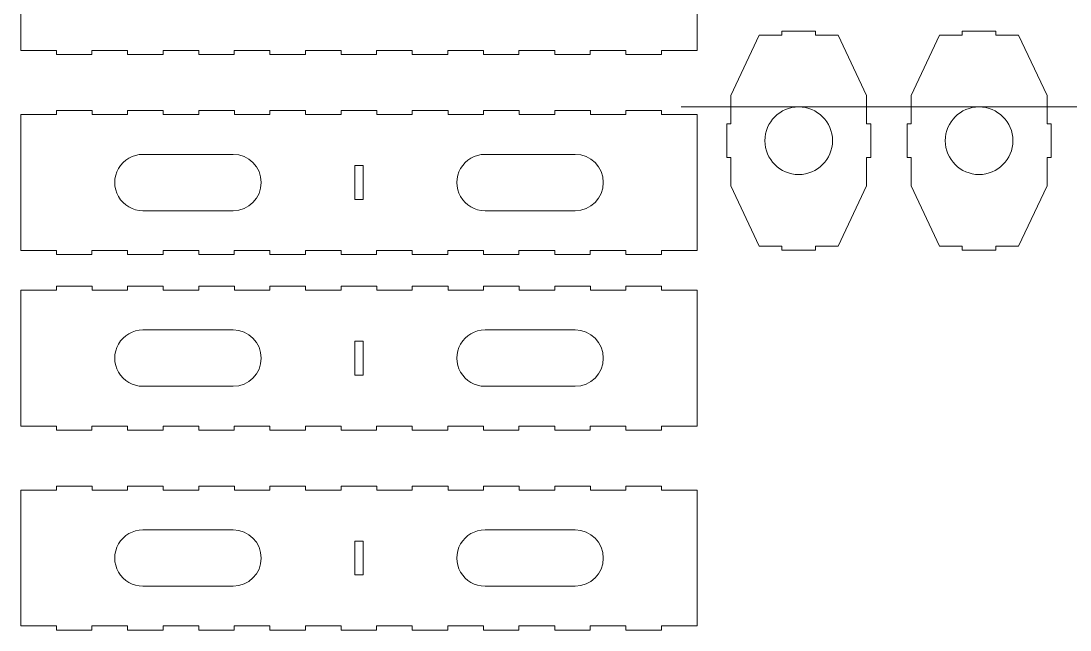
# Model space of a CAD drawing. Header units: centimetres. Extents: x -298 to 0, y -88 to 63.
# Drawn here: x -266.91 to -220.36, y 0.73 to 27.75 of the extents above; entities that cross this region are included whole.
import ezdxf

# ---------------------------------------------------------------- set-up
doc = ezdxf.new("R2010")
doc.units = ezdxf.units.CM
doc.header["$MEASUREMENT"] = 0
doc.layers.add('layer 1', color=7, linetype='Continuous')

msp = doc.modelspace()

# ---------------------------------------------------------------- linework, layer by layer
at = {"layer": 'layer 1', "lineweight": 15}
for points in [[(-266.90823, 32.46565), (-266.90823, 32.46565), (-266.90823, 26.43915), (-266.90823, 26.43915)], [(-236.90823, 26.43915), (-236.90823, 26.43915), (-236.90823, 32.46565), (-236.90823, 32.46565)], [(-234.14851, 27.12034), (-234.14851, 27.12034), (-235.41201, 24.44034), (-235.41201, 24.44034)], [(-233.14851, 27.12034), (-233.14851, 27.12034), (-234.14851, 27.12034), (-234.14851, 27.12034)], [(-231.64851, 27.30034), (-231.64851, 27.30034), (-233.14851, 27.30034), (-233.14851, 27.30034)], [(-233.14851, 27.30034), (-233.14851, 27.30034), (-233.14851, 27.12034), (-233.14851, 27.12034)], [(-231.64851, 27.12034), (-231.64851, 27.12034), (-231.64851, 27.30034), (-231.64851, 27.30034)], [(-230.64851, 27.12034), (-230.64851, 27.12034), (-231.64851, 27.12034), (-231.64851, 27.12034)], [(-229.38501, 24.44034), (-229.38501, 24.44034), (-230.64851, 27.12034), (-230.64851, 27.12034)], [(-226.14457, 27.12034), (-226.14457, 27.12034), (-227.40807, 24.44034), (-227.40807, 24.44034)], [(-225.14457, 27.12034), (-225.14457, 27.12034), (-226.14457, 27.12034), (-226.14457, 27.12034)], [(-223.64457, 27.30034), (-223.64457, 27.30034), (-225.14457, 27.30034), (-225.14457, 27.30034)], [(-225.14457, 27.30034), (-225.14457, 27.30034), (-225.14457, 27.12034), (-225.14457, 27.12034)], [(-223.64457, 27.12034), (-223.64457, 27.12034), (-223.64457, 27.30034), (-223.64457, 27.30034)], [(-222.64457, 27.12034), (-222.64457, 27.12034), (-223.64457, 27.12034), (-223.64457, 27.12034)], [(-221.38107, 24.44034), (-221.38107, 24.44034), (-222.64457, 27.12034), (-222.64457, 27.12034)], [(-266.90823, 26.43915), (-266.90823, 26.43915), (-265.33323, 26.43915), (-265.33323, 26.43915)], [(-265.33323, 26.43915), (-265.33323, 26.43915), (-265.33323, 26.25915), (-265.33323, 26.25915)], [(-265.33323, 26.25915), (-265.33323, 26.25915), (-263.75823, 26.25915), (-263.75823, 26.25915)], [(-263.75823, 26.25915), (-263.75823, 26.25915), (-263.75823, 26.43915), (-263.75823, 26.43915)], [(-263.75823, 26.43915), (-263.75823, 26.43915), (-262.17523, 26.43915), (-262.17523, 26.43915)], [(-262.17523, 26.43915), (-262.17523, 26.43915), (-262.17523, 26.25915), (-262.17523, 26.25915)], [(-262.17523, 26.25915), (-262.17523, 26.25915), (-260.60023, 26.25915), (-260.60023, 26.25915)], [(-260.60023, 26.25915), (-260.60023, 26.25915), (-260.60023, 26.43915), (-260.60023, 26.43915)], [(-260.60023, 26.43915), (-260.60023, 26.43915), (-259.01723, 26.43915), (-259.01723, 26.43915)], [(-259.01723, 26.43915), (-259.01723, 26.43915), (-259.01723, 26.25915), (-259.01723, 26.25915)], [(-259.01723, 26.25915), (-259.01723, 26.25915), (-257.44223, 26.25915), (-257.44223, 26.25915)], [(-257.44223, 26.25915), (-257.44223, 26.25915), (-257.44223, 26.43915), (-257.44223, 26.43915)], [(-257.44223, 26.43915), (-257.44223, 26.43915), (-255.85923, 26.43915), (-255.85923, 26.43915)], [(-255.85923, 26.43915), (-255.85923, 26.43915), (-255.85923, 26.25915), (-255.85923, 26.25915)], [(-255.85923, 26.25915), (-255.85923, 26.25915), (-254.28423, 26.25915), (-254.28423, 26.25915)], [(-254.28423, 26.25915), (-254.28423, 26.25915), (-254.28423, 26.43915), (-254.28423, 26.43915)], [(-254.28423, 26.43915), (-254.28423, 26.43915), (-252.70123, 26.43915), (-252.70123, 26.43915)], [(-252.70123, 26.43915), (-252.70123, 26.43915), (-252.70123, 26.25915), (-252.70123, 26.25915)], [(-252.70123, 26.25915), (-252.70123, 26.25915), (-251.12623, 26.25915), (-251.12623, 26.25915)], [(-251.12623, 26.25915), (-251.12623, 26.25915), (-251.12623, 26.43915), (-251.12623, 26.43915)], [(-251.12623, 26.43915), (-251.12623, 26.43915), (-249.54323, 26.43915), (-249.54323, 26.43915)], [(-249.54323, 26.43915), (-249.54323, 26.43915), (-249.54323, 26.25915), (-249.54323, 26.25915)], [(-249.54323, 26.25915), (-249.54323, 26.25915), (-247.96823, 26.25915), (-247.96823, 26.25915)], [(-247.96823, 26.25915), (-247.96823, 26.25915), (-247.96823, 26.43915), (-247.96823, 26.43915)], [(-247.96823, 26.43915), (-247.96823, 26.43915), (-246.38523, 26.43915), (-246.38523, 26.43915)], [(-246.38523, 26.43915), (-246.38523, 26.43915), (-246.38523, 26.25915), (-246.38523, 26.25915)], [(-246.38523, 26.25915), (-246.38523, 26.25915), (-244.81023, 26.25915), (-244.81023, 26.25915)], [(-244.81023, 26.25915), (-244.81023, 26.25915), (-244.81023, 26.43915), (-244.81023, 26.43915)], [(-244.81023, 26.43915), (-244.81023, 26.43915), (-243.22723, 26.43915), (-243.22723, 26.43915)], [(-243.22723, 26.43915), (-243.22723, 26.43915), (-243.22723, 26.25915), (-243.22723, 26.25915)], [(-243.22723, 26.25915), (-243.22723, 26.25915), (-241.65223, 26.25915), (-241.65223, 26.25915)], [(-241.65223, 26.25915), (-241.65223, 26.25915), (-241.65223, 26.43915), (-241.65223, 26.43915)], [(-241.65223, 26.43915), (-241.65223, 26.43915), (-240.06923, 26.43915), (-240.06923, 26.43915)], [(-240.06923, 26.43915), (-240.06923, 26.43915), (-240.06923, 26.25915), (-240.06923, 26.25915)], [(-240.06923, 26.25915), (-240.06923, 26.25915), (-238.49423, 26.25915), (-238.49423, 26.25915)], [(-238.49423, 26.25915), (-238.49423, 26.25915), (-238.49423, 26.43915), (-238.49423, 26.43915)], [(-238.49423, 26.43915), (-238.49423, 26.43915), (-236.90823, 26.43915), (-236.90823, 26.43915)], [(-235.41201, 24.44034), (-235.41201, 24.44034), (-235.41201, 23.19034), (-235.41201, 23.19034)], [(-229.38501, 23.19034), (-229.38501, 23.19034), (-229.38501, 24.44034), (-229.38501, 24.44034)], [(-227.40807, 24.44034), (-227.40807, 24.44034), (-227.40807, 23.19034), (-227.40807, 23.19034)], [(-221.38107, 23.19034), (-221.38107, 23.19034), (-221.38107, 24.44034), (-221.38107, 24.44034)], [(-265.33323, 23.77739), (-265.33323, 23.77739), (-265.33323, 23.59739), (-265.33323, 23.59739)], [(-263.75023, 23.77739), (-263.75023, 23.77739), (-265.33323, 23.77739), (-265.33323, 23.77739)], [(-263.75023, 23.59739), (-263.75023, 23.59739), (-263.75023, 23.77739), (-263.75023, 23.77739)], [(-260.59223, 23.77739), (-260.59223, 23.77739), (-262.17523, 23.77739), (-262.17523, 23.77739)], [(-262.17523, 23.77739), (-262.17523, 23.77739), (-262.17523, 23.59739), (-262.17523, 23.59739)], [(-260.59223, 23.59739), (-260.59223, 23.59739), (-260.59223, 23.77739), (-260.59223, 23.77739)], [(-257.43423, 23.77739), (-257.43423, 23.77739), (-259.01723, 23.77739), (-259.01723, 23.77739)], [(-259.01723, 23.77739), (-259.01723, 23.77739), (-259.01723, 23.59739), (-259.01723, 23.59739)], [(-257.43423, 23.59739), (-257.43423, 23.59739), (-257.43423, 23.77739), (-257.43423, 23.77739)], [(-254.27623, 23.77739), (-254.27623, 23.77739), (-255.85923, 23.77739), (-255.85923, 23.77739)], [(-255.85923, 23.77739), (-255.85923, 23.77739), (-255.85923, 23.59739), (-255.85923, 23.59739)], [(-254.27623, 23.59739), (-254.27623, 23.59739), (-254.27623, 23.77739), (-254.27623, 23.77739)], [(-251.11823, 23.77739), (-251.11823, 23.77739), (-252.70123, 23.77739), (-252.70123, 23.77739)], [(-252.70123, 23.77739), (-252.70123, 23.77739), (-252.70123, 23.59739), (-252.70123, 23.59739)], [(-251.11823, 23.59739), (-251.11823, 23.59739), (-251.11823, 23.77739), (-251.11823, 23.77739)], [(-247.96023, 23.77739), (-247.96023, 23.77739), (-249.54323, 23.77739), (-249.54323, 23.77739)], [(-249.54323, 23.77739), (-249.54323, 23.77739), (-249.54323, 23.59739), (-249.54323, 23.59739)], [(-247.96023, 23.59739), (-247.96023, 23.59739), (-247.96023, 23.77739), (-247.96023, 23.77739)], [(-244.80223, 23.77739), (-244.80223, 23.77739), (-246.38523, 23.77739), (-246.38523, 23.77739)], [(-246.38523, 23.77739), (-246.38523, 23.77739), (-246.38523, 23.59739), (-246.38523, 23.59739)], [(-244.80223, 23.59739), (-244.80223, 23.59739), (-244.80223, 23.77739), (-244.80223, 23.77739)], [(-241.64423, 23.77739), (-241.64423, 23.77739), (-243.22723, 23.77739), (-243.22723, 23.77739)], [(-243.22723, 23.77739), (-243.22723, 23.77739), (-243.22723, 23.59739), (-243.22723, 23.59739)], [(-241.64423, 23.59739), (-241.64423, 23.59739), (-241.64423, 23.77739), (-241.64423, 23.77739)], [(-238.48623, 23.77739), (-238.48623, 23.77739), (-240.06923, 23.77739), (-240.06923, 23.77739)], [(-240.06923, 23.77739), (-240.06923, 23.77739), (-240.06923, 23.59739), (-240.06923, 23.59739)], [(-238.48623, 23.59739), (-238.48623, 23.59739), (-238.48623, 23.77739), (-238.48623, 23.77739)], [(-265.33323, 23.59739), (-265.33323, 23.59739), (-266.90823, 23.59739), (-266.90823, 23.59739)], [(-266.90823, 23.59739), (-266.90823, 23.59739), (-266.90823, 17.57089), (-266.90823, 17.57089)], [(-262.17523, 23.59739), (-262.17523, 23.59739), (-263.75023, 23.59739), (-263.75023, 23.59739)], [(-259.01723, 23.59739), (-259.01723, 23.59739), (-260.59223, 23.59739), (-260.59223, 23.59739)], [(-255.85923, 23.59739), (-255.85923, 23.59739), (-257.43423, 23.59739), (-257.43423, 23.59739)], [(-252.70123, 23.59739), (-252.70123, 23.59739), (-254.27623, 23.59739), (-254.27623, 23.59739)], [(-249.54323, 23.59739), (-249.54323, 23.59739), (-251.11823, 23.59739), (-251.11823, 23.59739)], [(-246.38523, 23.59739), (-246.38523, 23.59739), (-247.96023, 23.59739), (-247.96023, 23.59739)], [(-243.22723, 23.59739), (-243.22723, 23.59739), (-244.80223, 23.59739), (-244.80223, 23.59739)], [(-240.06923, 23.59739), (-240.06923, 23.59739), (-241.64423, 23.59739), (-241.64423, 23.59739)], [(-236.90823, 23.59739), (-236.90823, 23.59739), (-238.48623, 23.59739), (-238.48623, 23.59739)], [(-236.90823, 17.57089), (-236.90823, 17.57089), (-236.90823, 23.59739), (-236.90823, 23.59739)], [(-235.41201, 23.19034), (-235.41201, 23.19034), (-235.59201, 23.19034), (-235.59201, 23.19034)], [(-235.59201, 23.19034), (-235.59201, 23.19034), (-235.59201, 21.69034), (-235.59201, 21.69034)], [(-229.20501, 23.19034), (-229.20501, 23.19034), (-229.38501, 23.19034), (-229.38501, 23.19034)], [(-229.20501, 21.69034), (-229.20501, 21.69034), (-229.20501, 23.19034), (-229.20501, 23.19034)], [(-227.40807, 23.19034), (-227.40807, 23.19034), (-227.58807, 23.19034), (-227.58807, 23.19034)], [(-227.58807, 23.19034), (-227.58807, 23.19034), (-227.58807, 21.69034), (-227.58807, 21.69034)], [(-221.20107, 23.19034), (-221.20107, 23.19034), (-221.38107, 23.19034), (-221.38107, 23.19034)], [(-221.20107, 21.69034), (-221.20107, 21.69034), (-221.20107, 23.19034), (-221.20107, 23.19034)], [(-257.49823, 21.83414), (-257.49823, 21.83414), (-261.49823, 21.83414), (-261.49823, 21.83414)], [(-242.31823, 21.83414), (-242.31823, 21.83414), (-246.31823, 21.83414), (-246.31823, 21.83414)], [(-235.59201, 21.69034), (-235.59201, 21.69034), (-235.41201, 21.69034), (-235.41201, 21.69034)], [(-235.41201, 21.69034), (-235.41201, 21.69034), (-235.41201, 20.44034), (-235.41201, 20.44034)], [(-229.38501, 21.69034), (-229.38501, 21.69034), (-229.20501, 21.69034), (-229.20501, 21.69034)], [(-229.38501, 20.44034), (-229.38501, 20.44034), (-229.38501, 21.69034), (-229.38501, 21.69034)], [(-227.58807, 21.69034), (-227.58807, 21.69034), (-227.40807, 21.69034), (-227.40807, 21.69034)], [(-227.40807, 21.69034), (-227.40807, 21.69034), (-227.40807, 20.44034), (-227.40807, 20.44034)], [(-221.38107, 21.69034), (-221.38107, 21.69034), (-221.20107, 21.69034), (-221.20107, 21.69034)], [(-221.38107, 20.44034), (-221.38107, 20.44034), (-221.38107, 21.69034), (-221.38107, 21.69034)], [(-252.08823, 21.33414), (-252.08823, 21.33414), (-252.08823, 19.83414), (-252.08823, 19.83414)], [(-251.72823, 21.33414), (-251.72823, 21.33414), (-252.08823, 21.33414), (-252.08823, 21.33414)], [(-251.72823, 19.83414), (-251.72823, 19.83414), (-251.72823, 21.33414), (-251.72823, 21.33414)], [(-235.41201, 20.44034), (-235.41201, 20.44034), (-234.14851, 17.76034), (-234.14851, 17.76034)], [(-230.64851, 17.76034), (-230.64851, 17.76034), (-229.38501, 20.44034), (-229.38501, 20.44034)], [(-227.40807, 20.44034), (-227.40807, 20.44034), (-226.14457, 17.76034), (-226.14457, 17.76034)], [(-222.64457, 17.76034), (-222.64457, 17.76034), (-221.38107, 20.44034), (-221.38107, 20.44034)], [(-252.08823, 19.83414), (-252.08823, 19.83414), (-251.72823, 19.83414), (-251.72823, 19.83414)], [(-261.49823, 19.33414), (-261.49823, 19.33414), (-257.49823, 19.33414), (-257.49823, 19.33414)], [(-246.31823, 19.33414), (-246.31823, 19.33414), (-242.31823, 19.33414), (-242.31823, 19.33414)], [(-234.14851, 17.76034), (-234.14851, 17.76034), (-233.14851, 17.76034), (-233.14851, 17.76034)], [(-233.14851, 17.76034), (-233.14851, 17.76034), (-233.14851, 17.58034), (-233.14851, 17.58034)], [(-231.64851, 17.58034), (-231.64851, 17.58034), (-231.64851, 17.76034), (-231.64851, 17.76034)], [(-231.64851, 17.76034), (-231.64851, 17.76034), (-230.64851, 17.76034), (-230.64851, 17.76034)], [(-226.14457, 17.76034), (-226.14457, 17.76034), (-225.14457, 17.76034), (-225.14457, 17.76034)], [(-225.14457, 17.76034), (-225.14457, 17.76034), (-225.14457, 17.58034), (-225.14457, 17.58034)], [(-223.64457, 17.58034), (-223.64457, 17.58034), (-223.64457, 17.76034), (-223.64457, 17.76034)], [(-223.64457, 17.76034), (-223.64457, 17.76034), (-222.64457, 17.76034), (-222.64457, 17.76034)], [(-266.90823, 17.57089), (-266.90823, 17.57089), (-265.33323, 17.57089), (-265.33323, 17.57089)], [(-265.33323, 17.57089), (-265.33323, 17.57089), (-265.33323, 17.39089), (-265.33323, 17.39089)], [(-265.33323, 17.39089), (-265.33323, 17.39089), (-263.75823, 17.39089), (-263.75823, 17.39089)], [(-263.75823, 17.39089), (-263.75823, 17.39089), (-263.75823, 17.57089), (-263.75823, 17.57089)], [(-263.75823, 17.57089), (-263.75823, 17.57089), (-262.17523, 17.57089), (-262.17523, 17.57089)], [(-262.17523, 17.57089), (-262.17523, 17.57089), (-262.17523, 17.39089), (-262.17523, 17.39089)], [(-262.17523, 17.39089), (-262.17523, 17.39089), (-260.60023, 17.39089), (-260.60023, 17.39089)], [(-260.60023, 17.39089), (-260.60023, 17.39089), (-260.60023, 17.57089), (-260.60023, 17.57089)], [(-260.60023, 17.57089), (-260.60023, 17.57089), (-259.01723, 17.57089), (-259.01723, 17.57089)], [(-259.01723, 17.57089), (-259.01723, 17.57089), (-259.01723, 17.39089), (-259.01723, 17.39089)], [(-259.01723, 17.39089), (-259.01723, 17.39089), (-257.44223, 17.39089), (-257.44223, 17.39089)], [(-257.44223, 17.39089), (-257.44223, 17.39089), (-257.44223, 17.57089), (-257.44223, 17.57089)], [(-257.44223, 17.57089), (-257.44223, 17.57089), (-255.85923, 17.57089), (-255.85923, 17.57089)], [(-255.85923, 17.57089), (-255.85923, 17.57089), (-255.85923, 17.39089), (-255.85923, 17.39089)], [(-255.85923, 17.39089), (-255.85923, 17.39089), (-254.28423, 17.39089), (-254.28423, 17.39089)], [(-254.28423, 17.39089), (-254.28423, 17.39089), (-254.28423, 17.57089), (-254.28423, 17.57089)], [(-254.28423, 17.57089), (-254.28423, 17.57089), (-252.70123, 17.57089), (-252.70123, 17.57089)], [(-252.70123, 17.57089), (-252.70123, 17.57089), (-252.70123, 17.39089), (-252.70123, 17.39089)], [(-252.70123, 17.39089), (-252.70123, 17.39089), (-251.12623, 17.39089), (-251.12623, 17.39089)], [(-251.12623, 17.39089), (-251.12623, 17.39089), (-251.12623, 17.57089), (-251.12623, 17.57089)], [(-251.12623, 17.57089), (-251.12623, 17.57089), (-249.54323, 17.57089), (-249.54323, 17.57089)], [(-249.54323, 17.57089), (-249.54323, 17.57089), (-249.54323, 17.39089), (-249.54323, 17.39089)], [(-249.54323, 17.39089), (-249.54323, 17.39089), (-247.96823, 17.39089), (-247.96823, 17.39089)], [(-247.96823, 17.39089), (-247.96823, 17.39089), (-247.96823, 17.57089), (-247.96823, 17.57089)], [(-247.96823, 17.57089), (-247.96823, 17.57089), (-246.38523, 17.57089), (-246.38523, 17.57089)], [(-246.38523, 17.57089), (-246.38523, 17.57089), (-246.38523, 17.39089), (-246.38523, 17.39089)], [(-246.38523, 17.39089), (-246.38523, 17.39089), (-244.81023, 17.39089), (-244.81023, 17.39089)], [(-244.81023, 17.39089), (-244.81023, 17.39089), (-244.81023, 17.57089), (-244.81023, 17.57089)], [(-244.81023, 17.57089), (-244.81023, 17.57089), (-243.22723, 17.57089), (-243.22723, 17.57089)], [(-243.22723, 17.57089), (-243.22723, 17.57089), (-243.22723, 17.39089), (-243.22723, 17.39089)], [(-243.22723, 17.39089), (-243.22723, 17.39089), (-241.65223, 17.39089), (-241.65223, 17.39089)], [(-241.65223, 17.39089), (-241.65223, 17.39089), (-241.65223, 17.57089), (-241.65223, 17.57089)], [(-241.65223, 17.57089), (-241.65223, 17.57089), (-240.06923, 17.57089), (-240.06923, 17.57089)], [(-240.06923, 17.57089), (-240.06923, 17.57089), (-240.06923, 17.39089), (-240.06923, 17.39089)], [(-240.06923, 17.39089), (-240.06923, 17.39089), (-238.49423, 17.39089), (-238.49423, 17.39089)], [(-238.49423, 17.39089), (-238.49423, 17.39089), (-238.49423, 17.57089), (-238.49423, 17.57089)], [(-238.49423, 17.57089), (-238.49423, 17.57089), (-236.90823, 17.57089), (-236.90823, 17.57089)], [(-233.14851, 17.58034), (-233.14851, 17.58034), (-231.64851, 17.58034), (-231.64851, 17.58034)], [(-225.14457, 17.58034), (-225.14457, 17.58034), (-223.64457, 17.58034), (-223.64457, 17.58034)], [(-265.33323, 15.98828), (-265.33323, 15.98828), (-265.33323, 15.80828), (-265.33323, 15.80828)], [(-263.75023, 15.98828), (-263.75023, 15.98828), (-265.33323, 15.98828), (-265.33323, 15.98828)], [(-263.75023, 15.80828), (-263.75023, 15.80828), (-263.75023, 15.98828), (-263.75023, 15.98828)], [(-260.59223, 15.98828), (-260.59223, 15.98828), (-262.17523, 15.98828), (-262.17523, 15.98828)], [(-262.17523, 15.98828), (-262.17523, 15.98828), (-262.17523, 15.80828), (-262.17523, 15.80828)], [(-260.59223, 15.80828), (-260.59223, 15.80828), (-260.59223, 15.98828), (-260.59223, 15.98828)], [(-257.43423, 15.98828), (-257.43423, 15.98828), (-259.01723, 15.98828), (-259.01723, 15.98828)], [(-259.01723, 15.98828), (-259.01723, 15.98828), (-259.01723, 15.80828), (-259.01723, 15.80828)], [(-257.43423, 15.80828), (-257.43423, 15.80828), (-257.43423, 15.98828), (-257.43423, 15.98828)], [(-254.27623, 15.98828), (-254.27623, 15.98828), (-255.85923, 15.98828), (-255.85923, 15.98828)], [(-255.85923, 15.98828), (-255.85923, 15.98828), (-255.85923, 15.80828), (-255.85923, 15.80828)], [(-254.27623, 15.80828), (-254.27623, 15.80828), (-254.27623, 15.98828), (-254.27623, 15.98828)], [(-251.11823, 15.98828), (-251.11823, 15.98828), (-252.70123, 15.98828), (-252.70123, 15.98828)], [(-252.70123, 15.98828), (-252.70123, 15.98828), (-252.70123, 15.80828), (-252.70123, 15.80828)], [(-251.11823, 15.80828), (-251.11823, 15.80828), (-251.11823, 15.98828), (-251.11823, 15.98828)], [(-247.96023, 15.98828), (-247.96023, 15.98828), (-249.54323, 15.98828), (-249.54323, 15.98828)], [(-249.54323, 15.98828), (-249.54323, 15.98828), (-249.54323, 15.80828), (-249.54323, 15.80828)], [(-247.96023, 15.80828), (-247.96023, 15.80828), (-247.96023, 15.98828), (-247.96023, 15.98828)], [(-244.80223, 15.98828), (-244.80223, 15.98828), (-246.38523, 15.98828), (-246.38523, 15.98828)], [(-246.38523, 15.98828), (-246.38523, 15.98828), (-246.38523, 15.80828), (-246.38523, 15.80828)], [(-244.80223, 15.80828), (-244.80223, 15.80828), (-244.80223, 15.98828), (-244.80223, 15.98828)], [(-241.64423, 15.98828), (-241.64423, 15.98828), (-243.22723, 15.98828), (-243.22723, 15.98828)], [(-243.22723, 15.98828), (-243.22723, 15.98828), (-243.22723, 15.80828), (-243.22723, 15.80828)], [(-241.64423, 15.80828), (-241.64423, 15.80828), (-241.64423, 15.98828), (-241.64423, 15.98828)], [(-238.48623, 15.98828), (-238.48623, 15.98828), (-240.06923, 15.98828), (-240.06923, 15.98828)], [(-240.06923, 15.98828), (-240.06923, 15.98828), (-240.06923, 15.80828), (-240.06923, 15.80828)], [(-238.48623, 15.80828), (-238.48623, 15.80828), (-238.48623, 15.98828), (-238.48623, 15.98828)], [(-265.33323, 15.80828), (-265.33323, 15.80828), (-266.90823, 15.80828), (-266.90823, 15.80828)], [(-266.90823, 15.80828), (-266.90823, 15.80828), (-266.90823, 9.78178), (-266.90823, 9.78178)], [(-262.17523, 15.80828), (-262.17523, 15.80828), (-263.75023, 15.80828), (-263.75023, 15.80828)], [(-259.01723, 15.80828), (-259.01723, 15.80828), (-260.59223, 15.80828), (-260.59223, 15.80828)], [(-255.85923, 15.80828), (-255.85923, 15.80828), (-257.43423, 15.80828), (-257.43423, 15.80828)], [(-252.70123, 15.80828), (-252.70123, 15.80828), (-254.27623, 15.80828), (-254.27623, 15.80828)], [(-249.54323, 15.80828), (-249.54323, 15.80828), (-251.11823, 15.80828), (-251.11823, 15.80828)], [(-246.38523, 15.80828), (-246.38523, 15.80828), (-247.96023, 15.80828), (-247.96023, 15.80828)], [(-243.22723, 15.80828), (-243.22723, 15.80828), (-244.80223, 15.80828), (-244.80223, 15.80828)], [(-240.06923, 15.80828), (-240.06923, 15.80828), (-241.64423, 15.80828), (-241.64423, 15.80828)], [(-236.90823, 15.80828), (-236.90823, 15.80828), (-238.48623, 15.80828), (-238.48623, 15.80828)], [(-236.90823, 9.78178), (-236.90823, 9.78178), (-236.90823, 15.80828), (-236.90823, 15.80828)], [(-257.49823, 14.04503), (-257.49823, 14.04503), (-261.49823, 14.04503), (-261.49823, 14.04503)], [(-242.31823, 14.04503), (-242.31823, 14.04503), (-246.31823, 14.04503), (-246.31823, 14.04503)], [(-252.08823, 13.54503), (-252.08823, 13.54503), (-252.08823, 12.04503), (-252.08823, 12.04503)], [(-251.72823, 13.54503), (-251.72823, 13.54503), (-252.08823, 13.54503), (-252.08823, 13.54503)], [(-251.72823, 12.04503), (-251.72823, 12.04503), (-251.72823, 13.54503), (-251.72823, 13.54503)], [(-252.08823, 12.04503), (-252.08823, 12.04503), (-251.72823, 12.04503), (-251.72823, 12.04503)], [(-261.49823, 11.54503), (-261.49823, 11.54503), (-257.49823, 11.54503), (-257.49823, 11.54503)], [(-246.31823, 11.54503), (-246.31823, 11.54503), (-242.31823, 11.54503), (-242.31823, 11.54503)], [(-266.90823, 9.78178), (-266.90823, 9.78178), (-265.33323, 9.78178), (-265.33323, 9.78178)], [(-265.33323, 9.78178), (-265.33323, 9.78178), (-265.33323, 9.60178), (-265.33323, 9.60178)], [(-263.75823, 9.60178), (-263.75823, 9.60178), (-263.75823, 9.78178), (-263.75823, 9.78178)], [(-263.75823, 9.78178), (-263.75823, 9.78178), (-262.17523, 9.78178), (-262.17523, 9.78178)], [(-262.17523, 9.78178), (-262.17523, 9.78178), (-262.17523, 9.60178), (-262.17523, 9.60178)], [(-260.60023, 9.60178), (-260.60023, 9.60178), (-260.60023, 9.78178), (-260.60023, 9.78178)], [(-260.60023, 9.78178), (-260.60023, 9.78178), (-259.01723, 9.78178), (-259.01723, 9.78178)], [(-259.01723, 9.78178), (-259.01723, 9.78178), (-259.01723, 9.60178), (-259.01723, 9.60178)], [(-257.44223, 9.60178), (-257.44223, 9.60178), (-257.44223, 9.78178), (-257.44223, 9.78178)], [(-257.44223, 9.78178), (-257.44223, 9.78178), (-255.85923, 9.78178), (-255.85923, 9.78178)], [(-255.85923, 9.78178), (-255.85923, 9.78178), (-255.85923, 9.60178), (-255.85923, 9.60178)], [(-254.28423, 9.60178), (-254.28423, 9.60178), (-254.28423, 9.78178), (-254.28423, 9.78178)], [(-254.28423, 9.78178), (-254.28423, 9.78178), (-252.70123, 9.78178), (-252.70123, 9.78178)], [(-252.70123, 9.78178), (-252.70123, 9.78178), (-252.70123, 9.60178), (-252.70123, 9.60178)], [(-251.12623, 9.60178), (-251.12623, 9.60178), (-251.12623, 9.78178), (-251.12623, 9.78178)], [(-251.12623, 9.78178), (-251.12623, 9.78178), (-249.54323, 9.78178), (-249.54323, 9.78178)], [(-249.54323, 9.78178), (-249.54323, 9.78178), (-249.54323, 9.60178), (-249.54323, 9.60178)], [(-247.96823, 9.60178), (-247.96823, 9.60178), (-247.96823, 9.78178), (-247.96823, 9.78178)], [(-247.96823, 9.78178), (-247.96823, 9.78178), (-246.38523, 9.78178), (-246.38523, 9.78178)], [(-246.38523, 9.78178), (-246.38523, 9.78178), (-246.38523, 9.60178), (-246.38523, 9.60178)], [(-244.81023, 9.60178), (-244.81023, 9.60178), (-244.81023, 9.78178), (-244.81023, 9.78178)], [(-244.81023, 9.78178), (-244.81023, 9.78178), (-243.22723, 9.78178), (-243.22723, 9.78178)], [(-243.22723, 9.78178), (-243.22723, 9.78178), (-243.22723, 9.60178), (-243.22723, 9.60178)], [(-241.65223, 9.60178), (-241.65223, 9.60178), (-241.65223, 9.78178), (-241.65223, 9.78178)], [(-241.65223, 9.78178), (-241.65223, 9.78178), (-240.06923, 9.78178), (-240.06923, 9.78178)], [(-240.06923, 9.78178), (-240.06923, 9.78178), (-240.06923, 9.60178), (-240.06923, 9.60178)], [(-238.49423, 9.60178), (-238.49423, 9.60178), (-238.49423, 9.78178), (-238.49423, 9.78178)], [(-238.49423, 9.78178), (-238.49423, 9.78178), (-236.90823, 9.78178), (-236.90823, 9.78178)], [(-265.33323, 9.60178), (-265.33323, 9.60178), (-263.75823, 9.60178), (-263.75823, 9.60178)], [(-262.17523, 9.60178), (-262.17523, 9.60178), (-260.60023, 9.60178), (-260.60023, 9.60178)], [(-259.01723, 9.60178), (-259.01723, 9.60178), (-257.44223, 9.60178), (-257.44223, 9.60178)], [(-255.85923, 9.60178), (-255.85923, 9.60178), (-254.28423, 9.60178), (-254.28423, 9.60178)], [(-252.70123, 9.60178), (-252.70123, 9.60178), (-251.12623, 9.60178), (-251.12623, 9.60178)], [(-249.54323, 9.60178), (-249.54323, 9.60178), (-247.96823, 9.60178), (-247.96823, 9.60178)], [(-246.38523, 9.60178), (-246.38523, 9.60178), (-244.81023, 9.60178), (-244.81023, 9.60178)], [(-243.22723, 9.60178), (-243.22723, 9.60178), (-241.65223, 9.60178), (-241.65223, 9.60178)], [(-240.06923, 9.60178), (-240.06923, 9.60178), (-238.49423, 9.60178), (-238.49423, 9.60178)], [(-265.33323, 7.12002), (-265.33323, 7.12002), (-265.33323, 6.94002), (-265.33323, 6.94002)], [(-263.75023, 7.12002), (-263.75023, 7.12002), (-265.33323, 7.12002), (-265.33323, 7.12002)], [(-263.75023, 6.94002), (-263.75023, 6.94002), (-263.75023, 7.12002), (-263.75023, 7.12002)], [(-260.59223, 7.12002), (-260.59223, 7.12002), (-262.17523, 7.12002), (-262.17523, 7.12002)], [(-262.17523, 7.12002), (-262.17523, 7.12002), (-262.17523, 6.94002), (-262.17523, 6.94002)], [(-260.59223, 6.94002), (-260.59223, 6.94002), (-260.59223, 7.12002), (-260.59223, 7.12002)], [(-257.43423, 7.12002), (-257.43423, 7.12002), (-259.01723, 7.12002), (-259.01723, 7.12002)], [(-259.01723, 7.12002), (-259.01723, 7.12002), (-259.01723, 6.94002), (-259.01723, 6.94002)], [(-257.43423, 6.94002), (-257.43423, 6.94002), (-257.43423, 7.12002), (-257.43423, 7.12002)], [(-254.27623, 7.12002), (-254.27623, 7.12002), (-255.85923, 7.12002), (-255.85923, 7.12002)], [(-255.85923, 7.12002), (-255.85923, 7.12002), (-255.85923, 6.94002), (-255.85923, 6.94002)], [(-254.27623, 6.94002), (-254.27623, 6.94002), (-254.27623, 7.12002), (-254.27623, 7.12002)], [(-251.11823, 7.12002), (-251.11823, 7.12002), (-252.70123, 7.12002), (-252.70123, 7.12002)], [(-252.70123, 7.12002), (-252.70123, 7.12002), (-252.70123, 6.94002), (-252.70123, 6.94002)], [(-251.11823, 6.94002), (-251.11823, 6.94002), (-251.11823, 7.12002), (-251.11823, 7.12002)], [(-247.96023, 7.12002), (-247.96023, 7.12002), (-249.54323, 7.12002), (-249.54323, 7.12002)], [(-249.54323, 7.12002), (-249.54323, 7.12002), (-249.54323, 6.94002), (-249.54323, 6.94002)], [(-247.96023, 6.94002), (-247.96023, 6.94002), (-247.96023, 7.12002), (-247.96023, 7.12002)], [(-244.80223, 7.12002), (-244.80223, 7.12002), (-246.38523, 7.12002), (-246.38523, 7.12002)], [(-246.38523, 7.12002), (-246.38523, 7.12002), (-246.38523, 6.94002), (-246.38523, 6.94002)], [(-244.80223, 6.94002), (-244.80223, 6.94002), (-244.80223, 7.12002), (-244.80223, 7.12002)], [(-241.64423, 7.12002), (-241.64423, 7.12002), (-243.22723, 7.12002), (-243.22723, 7.12002)], [(-243.22723, 7.12002), (-243.22723, 7.12002), (-243.22723, 6.94002), (-243.22723, 6.94002)], [(-241.64423, 6.94002), (-241.64423, 6.94002), (-241.64423, 7.12002), (-241.64423, 7.12002)], [(-238.48623, 7.12002), (-238.48623, 7.12002), (-240.06923, 7.12002), (-240.06923, 7.12002)], [(-240.06923, 7.12002), (-240.06923, 7.12002), (-240.06923, 6.94002), (-240.06923, 6.94002)], [(-238.48623, 6.94002), (-238.48623, 6.94002), (-238.48623, 7.12002), (-238.48623, 7.12002)], [(-265.33323, 6.94002), (-265.33323, 6.94002), (-266.90823, 6.94002), (-266.90823, 6.94002)], [(-266.90823, 6.94002), (-266.90823, 6.94002), (-266.90823, 0.91352), (-266.90823, 0.91352)], [(-262.17523, 6.94002), (-262.17523, 6.94002), (-263.75023, 6.94002), (-263.75023, 6.94002)], [(-259.01723, 6.94002), (-259.01723, 6.94002), (-260.59223, 6.94002), (-260.59223, 6.94002)], [(-255.85923, 6.94002), (-255.85923, 6.94002), (-257.43423, 6.94002), (-257.43423, 6.94002)], [(-252.70123, 6.94002), (-252.70123, 6.94002), (-254.27623, 6.94002), (-254.27623, 6.94002)], [(-249.54323, 6.94002), (-249.54323, 6.94002), (-251.11823, 6.94002), (-251.11823, 6.94002)], [(-246.38523, 6.94002), (-246.38523, 6.94002), (-247.96023, 6.94002), (-247.96023, 6.94002)], [(-243.22723, 6.94002), (-243.22723, 6.94002), (-244.80223, 6.94002), (-244.80223, 6.94002)], [(-240.06923, 6.94002), (-240.06923, 6.94002), (-241.64423, 6.94002), (-241.64423, 6.94002)], [(-236.90823, 6.94002), (-236.90823, 6.94002), (-238.48623, 6.94002), (-238.48623, 6.94002)], [(-236.90823, 0.91352), (-236.90823, 0.91352), (-236.90823, 6.94002), (-236.90823, 6.94002)], [(-257.49823, 5.17677), (-257.49823, 5.17677), (-261.49823, 5.17677), (-261.49823, 5.17677)], [(-242.31823, 5.17677), (-242.31823, 5.17677), (-246.31823, 5.17677), (-246.31823, 5.17677)], [(-252.08823, 4.67677), (-252.08823, 4.67677), (-252.08823, 3.17677), (-252.08823, 3.17677)], [(-251.72823, 4.67677), (-251.72823, 4.67677), (-252.08823, 4.67677), (-252.08823, 4.67677)], [(-251.72823, 3.17677), (-251.72823, 3.17677), (-251.72823, 4.67677), (-251.72823, 4.67677)], [(-252.08823, 3.17677), (-252.08823, 3.17677), (-251.72823, 3.17677), (-251.72823, 3.17677)], [(-261.49823, 2.67677), (-261.49823, 2.67677), (-257.49823, 2.67677), (-257.49823, 2.67677)], [(-246.31823, 2.67677), (-246.31823, 2.67677), (-242.31823, 2.67677), (-242.31823, 2.67677)], [(-266.90823, 0.91352), (-266.90823, 0.91352), (-265.33323, 0.91352), (-265.33323, 0.91352)], [(-265.33323, 0.91352), (-265.33323, 0.91352), (-265.33323, 0.73352), (-265.33323, 0.73352)], [(-265.33323, 0.73352), (-265.33323, 0.73352), (-263.75823, 0.73352), (-263.75823, 0.73352)], [(-263.75823, 0.73352), (-263.75823, 0.73352), (-263.75823, 0.91352), (-263.75823, 0.91352)], [(-263.75823, 0.91352), (-263.75823, 0.91352), (-262.17523, 0.91352), (-262.17523, 0.91352)], [(-262.17523, 0.91352), (-262.17523, 0.91352), (-262.17523, 0.73352), (-262.17523, 0.73352)], [(-262.17523, 0.73352), (-262.17523, 0.73352), (-260.60023, 0.73352), (-260.60023, 0.73352)], [(-260.60023, 0.73352), (-260.60023, 0.73352), (-260.60023, 0.91352), (-260.60023, 0.91352)], [(-260.60023, 0.91352), (-260.60023, 0.91352), (-259.01723, 0.91352), (-259.01723, 0.91352)], [(-259.01723, 0.91352), (-259.01723, 0.91352), (-259.01723, 0.73352), (-259.01723, 0.73352)], [(-259.01723, 0.73352), (-259.01723, 0.73352), (-257.44223, 0.73352), (-257.44223, 0.73352)], [(-257.44223, 0.73352), (-257.44223, 0.73352), (-257.44223, 0.91352), (-257.44223, 0.91352)], [(-257.44223, 0.91352), (-257.44223, 0.91352), (-255.85923, 0.91352), (-255.85923, 0.91352)], [(-255.85923, 0.91352), (-255.85923, 0.91352), (-255.85923, 0.73352), (-255.85923, 0.73352)], [(-255.85923, 0.73352), (-255.85923, 0.73352), (-254.28423, 0.73352), (-254.28423, 0.73352)], [(-254.28423, 0.73352), (-254.28423, 0.73352), (-254.28423, 0.91352), (-254.28423, 0.91352)], [(-254.28423, 0.91352), (-254.28423, 0.91352), (-252.70123, 0.91352), (-252.70123, 0.91352)], [(-252.70123, 0.91352), (-252.70123, 0.91352), (-252.70123, 0.73352), (-252.70123, 0.73352)], [(-252.70123, 0.73352), (-252.70123, 0.73352), (-251.12623, 0.73352), (-251.12623, 0.73352)], [(-251.12623, 0.73352), (-251.12623, 0.73352), (-251.12623, 0.91352), (-251.12623, 0.91352)], [(-251.12623, 0.91352), (-251.12623, 0.91352), (-249.54323, 0.91352), (-249.54323, 0.91352)], [(-249.54323, 0.91352), (-249.54323, 0.91352), (-249.54323, 0.73352), (-249.54323, 0.73352)], [(-249.54323, 0.73352), (-249.54323, 0.73352), (-247.96823, 0.73352), (-247.96823, 0.73352)], [(-247.96823, 0.73352), (-247.96823, 0.73352), (-247.96823, 0.91352), (-247.96823, 0.91352)], [(-247.96823, 0.91352), (-247.96823, 0.91352), (-246.38523, 0.91352), (-246.38523, 0.91352)], [(-246.38523, 0.91352), (-246.38523, 0.91352), (-246.38523, 0.73352), (-246.38523, 0.73352)], [(-246.38523, 0.73352), (-246.38523, 0.73352), (-244.81023, 0.73352), (-244.81023, 0.73352)], [(-244.81023, 0.73352), (-244.81023, 0.73352), (-244.81023, 0.91352), (-244.81023, 0.91352)], [(-244.81023, 0.91352), (-244.81023, 0.91352), (-243.22723, 0.91352), (-243.22723, 0.91352)], [(-243.22723, 0.91352), (-243.22723, 0.91352), (-243.22723, 0.73352), (-243.22723, 0.73352)], [(-243.22723, 0.73352), (-243.22723, 0.73352), (-241.65223, 0.73352), (-241.65223, 0.73352)], [(-241.65223, 0.73352), (-241.65223, 0.73352), (-241.65223, 0.91352), (-241.65223, 0.91352)], [(-241.65223, 0.91352), (-241.65223, 0.91352), (-240.06923, 0.91352), (-240.06923, 0.91352)], [(-240.06923, 0.91352), (-240.06923, 0.91352), (-240.06923, 0.73352), (-240.06923, 0.73352)], [(-240.06923, 0.73352), (-240.06923, 0.73352), (-238.49423, 0.73352), (-238.49423, 0.73352)], [(-238.49423, 0.73352), (-238.49423, 0.73352), (-238.49423, 0.91352), (-238.49423, 0.91352)], [(-238.49423, 0.91352), (-238.49423, 0.91352), (-236.90823, 0.91352), (-236.90823, 0.91352)]]:
    msp.add_open_spline(points, degree=3, dxfattribs=at)
for points, knots in [([(-232.39851, 23.94034), (-233.22694, 23.94034), (-233.89851, 23.26877), (-233.89851, 22.44034), (-233.89851, 22.44034), (-233.89851, 21.61192), (-233.22694, 20.94034), (-232.39851, 20.94034), (-232.39851, 20.94034), (-231.57009, 20.94034), (-230.89851, 21.61191), (-230.89851, 22.44033), (-230.89851, 22.44033), (-230.89851, 23.26876), (-231.57008, 23.94034), (-232.3985, 23.94034), (-257.2511, 23.94034), (-182.69271, 23.94034), (-232.39851, 23.94034)], [0, 0, 0, 0, 0.2, 0.2, 0.2, 0.2, 0.4, 0.4, 0.4, 0.4, 0.6, 0.6, 0.6, 0.6, 1, 1, 1, 1.00001, 1.00001, 1.00001, 1.00001]), ([(-224.39457, 23.94034), (-225.223, 23.94034), (-225.89457, 23.26877), (-225.89457, 22.44034), (-225.89457, 22.44034), (-225.89457, 21.61192), (-225.223, 20.94034), (-224.39457, 20.94034), (-224.39457, 20.94034), (-223.56615, 20.94034), (-222.89457, 21.61191), (-222.89457, 22.44033), (-222.89457, 22.44033), (-222.89457, 23.26876), (-223.56614, 23.94034), (-224.39456, 23.94034), (-249.24716, 23.94034), (-174.68877, 23.94034), (-224.39457, 23.94034)], [0, 0, 0, 0, 0.2, 0.2, 0.2, 0.2, 0.4, 0.4, 0.4, 0.4, 0.6, 0.6, 0.6, 0.6, 1, 1, 1, 1.00001, 1.00001, 1.00001, 1.00001]), ([(-216.79529, 23.94034), (-217.62372, 23.94034), (-218.29529, 23.26877), (-218.29529, 22.44034), (-218.29529, 22.44034), (-218.29529, 21.61192), (-217.62372, 20.94034), (-216.79529, 20.94034), (-216.79529, 20.94034), (-215.96687, 20.94034), (-215.29529, 21.61191), (-215.29529, 22.44033), (-215.29529, 22.44033), (-215.29529, 23.26876), (-215.96686, 23.94034), (-216.79528, 23.94034), (-241.64788, 23.94034), (-167.08949, 23.94034), (-216.79529, 23.94034)], [0, 0, 0, 0, 0.2, 0.2, 0.2, 0.2, 0.4, 0.4, 0.4, 0.4, 0.6, 0.6, 0.6, 0.6, 1, 1, 1, 1.00001, 1.00001, 1.00001, 1.00001]), ([(-261.49823, 21.83414), (-261.94481, 21.83414), (-262.35747, 21.59589), (-262.58076, 21.20914), (-262.58076, 21.20914), (-262.80405, 20.82239), (-262.80405, 20.34589), (-262.58076, 19.95914), (-262.58076, 19.95914), (-262.35747, 19.57239), (-261.94481, 19.33414), (-261.49823, 19.33414)], [0, 0, 0, 0, 0.25, 0.25, 0.25, 0.25, 0.5, 0.5, 0.5, 0.5, 1, 1, 1, 1]), ([(-257.49823, 19.33414), (-256.80788, 19.33414), (-256.24823, 19.89378), (-256.24823, 20.58414), (-256.24823, 20.58414), (-256.24823, 21.27449), (-256.80787, 21.83414), (-257.49822, 21.83414)], [0, 0, 0, 0, 0.33333333, 0.33333333, 0.33333333, 0.33333333, 1, 1, 1, 1]), ([(-246.31823, 21.83414), (-246.76481, 21.83414), (-247.17747, 21.59589), (-247.40076, 21.20914), (-247.40076, 21.20914), (-247.62405, 20.82239), (-247.62405, 20.34589), (-247.40076, 19.95914), (-247.40076, 19.95914), (-247.17747, 19.57239), (-246.76481, 19.33414), (-246.31823, 19.33414)], [0, 0, 0, 0, 0.25, 0.25, 0.25, 0.25, 0.5, 0.5, 0.5, 0.5, 1, 1, 1, 1]), ([(-242.31823, 19.33414), (-241.62788, 19.33414), (-241.06823, 19.89378), (-241.06823, 20.58414), (-241.06823, 20.58414), (-241.06823, 21.27449), (-241.62787, 21.83414), (-242.31822, 21.83414)], [0, 0, 0, 0, 0.33333333, 0.33333333, 0.33333333, 0.33333333, 1, 1, 1, 1]), ([(-261.49823, 14.04503), (-261.94481, 14.04503), (-262.35747, 13.80678), (-262.58076, 13.42003), (-262.58076, 13.42003), (-262.80405, 13.03328), (-262.80405, 12.55678), (-262.58076, 12.17003), (-262.58076, 12.17003), (-262.35747, 11.78328), (-261.94481, 11.54503), (-261.49823, 11.54503)], [0, 0, 0, 0, 0.25, 0.25, 0.25, 0.25, 0.5, 0.5, 0.5, 0.5, 1, 1, 1, 1]), ([(-257.49823, 11.54503), (-256.80788, 11.54503), (-256.24823, 12.10467), (-256.24823, 12.79503), (-256.24823, 12.79503), (-256.24823, 13.48538), (-256.80787, 14.04503), (-257.49822, 14.04503)], [0, 0, 0, 0, 0.33333333, 0.33333333, 0.33333333, 0.33333333, 1, 1, 1, 1]), ([(-246.31823, 14.04503), (-246.76481, 14.04503), (-247.17747, 13.80678), (-247.40076, 13.42003), (-247.40076, 13.42003), (-247.62405, 13.03328), (-247.62405, 12.55678), (-247.40076, 12.17003), (-247.40076, 12.17003), (-247.17747, 11.78328), (-246.76481, 11.54503), (-246.31823, 11.54503)], [0, 0, 0, 0, 0.25, 0.25, 0.25, 0.25, 0.5, 0.5, 0.5, 0.5, 1, 1, 1, 1]), ([(-242.31823, 11.54503), (-241.62788, 11.54503), (-241.06823, 12.10467), (-241.06823, 12.79503), (-241.06823, 12.79503), (-241.06823, 13.48538), (-241.62787, 14.04503), (-242.31822, 14.04503)], [0, 0, 0, 0, 0.33333333, 0.33333333, 0.33333333, 0.33333333, 1, 1, 1, 1]), ([(-261.49823, 5.17677), (-261.94481, 5.17677), (-262.35747, 4.93852), (-262.58076, 4.55177), (-262.58076, 4.55177), (-262.80405, 4.16502), (-262.80405, 3.68852), (-262.58076, 3.30177), (-262.58076, 3.30177), (-262.35747, 2.91502), (-261.94481, 2.67677), (-261.49823, 2.67677)], [0, 0, 0, 0, 0.25, 0.25, 0.25, 0.25, 0.5, 0.5, 0.5, 0.5, 1, 1, 1, 1]), ([(-257.49823, 2.67677), (-256.80788, 2.67677), (-256.24823, 3.23641), (-256.24823, 3.92677), (-256.24823, 3.92677), (-256.24823, 4.61712), (-256.80787, 5.17677), (-257.49822, 5.17677)], [0, 0, 0, 0, 0.33333333, 0.33333333, 0.33333333, 0.33333333, 1, 1, 1, 1]), ([(-246.31823, 5.17677), (-246.76481, 5.17677), (-247.17747, 4.93852), (-247.40076, 4.55177), (-247.40076, 4.55177), (-247.62405, 4.16502), (-247.62405, 3.68852), (-247.40076, 3.30177), (-247.40076, 3.30177), (-247.17747, 2.91502), (-246.76481, 2.67677), (-246.31823, 2.67677)], [0, 0, 0, 0, 0.25, 0.25, 0.25, 0.25, 0.5, 0.5, 0.5, 0.5, 1, 1, 1, 1]), ([(-242.31823, 2.67677), (-241.62788, 2.67677), (-241.06823, 3.23641), (-241.06823, 3.92677), (-241.06823, 3.92677), (-241.06823, 4.61712), (-241.62787, 5.17677), (-242.31822, 5.17677)], [0, 0, 0, 0, 0.33333333, 0.33333333, 0.33333333, 0.33333333, 1, 1, 1, 1])]:
    msp.add_open_spline(points, degree=3, knots=knots, dxfattribs=at)

doc.saveas('drawing.dxf')
